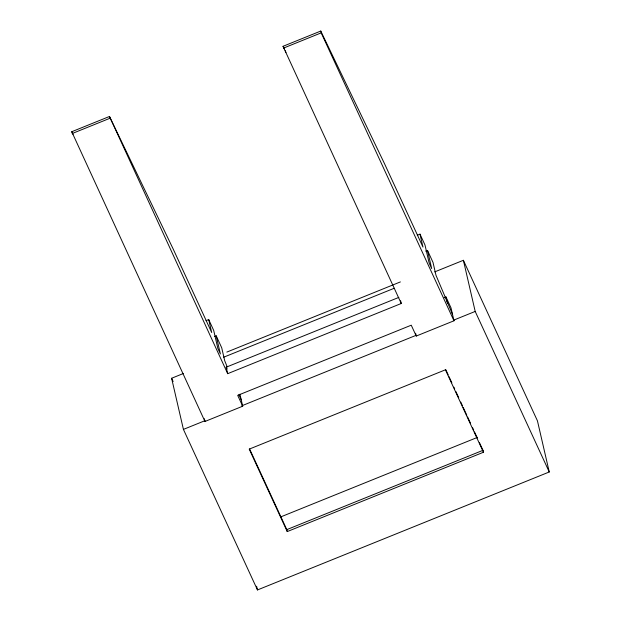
<?xml version="1.0" encoding="UTF-8"?>
<svg xmlns="http://www.w3.org/2000/svg" width="621" height="621" viewBox="0 0 621 621"><rect width="100%" height="100%" fill="white"/><g stroke="black" fill="none" stroke-linecap="round" stroke-linejoin="round"><path stroke-width="0.93" d="M239.923 394.195L242.695 406.212L204.969 421.473L71.749 131.73L109.482 116.476L173.166 248.99L211.691 332.522L208.703 319.574L206.009 320.661M109.482 116.476L227.69 373.671L401.244 303.498L283.036 46.303L320.77 31.05L384.453 163.564L422.979 247.096L419.99 234.148L417.289 235.235M72.168 133.546L109.901 118.293M283.455 48.12L321.189 32.866L320.77 31.05M214.408 336.574L216.209 335.845L221.713 347.776L224.701 360.723L227.216 366.887M425.695 251.148L427.489 250.418L432.992 262.349L435.989 275.297L452.492 314.319M226.836 352.091L400.39 281.918M434.661 271.905L463.39 260.292L537.444 420.844L549.251 471.983L257.474 589.95L183.42 429.398L171.613 378.259L183.288 373.539M223.684 357.207L394.265 288.245M227.69 373.671L226.191 367.197L398.853 297.389M444.194 297.723L445.994 296.993L450.993 307.845L453.982 320.785L416.256 336.046L411.249 325.194L237.696 395.367L242.695 406.212M183.42 429.398L204.969 420.689M241.779 405.808L415.946 335.387M453.656 320.141L475.197 311.431L463.39 260.292M280.607 516.959L477.603 437.316M482.998 450.31L483.448 452.251L287.251 531.576L286.801 529.635L482.998 450.31L479.358 442.416M226.191 367.197L227.139 368.89M283.036 46.303L284.294 48.919M285.132 50.666L285.97 52.405M71.749 131.73L73.006 134.346M475.197 311.431L549.251 471.983M419.99 234.148L424.989 244.992L429.173 263.118L431.68 268.544L427.489 250.418M321.189 32.866L453.982 320.785M445.777 369.619L448.207 374.882M449.014 376.637L451.847 382.777M453.873 387.162L454.681 388.917M455.892 391.548L458.725 397.688M460.751 402.066L462.366 405.575M463.173 407.329L466.813 415.224M467.629 416.978L470.454 423.118M472.48 427.504L473.691 430.136M474.498 431.89L477.332 438.03M483.448 452.251L445.42 369.805L249.223 449.13L287.251 531.576M208.703 319.574L213.702 330.419L217.886 348.544L220.393 353.97L216.209 335.845M238.891 394.731L241.204 399.738M249.588 448.944L286.801 529.635M171.613 378.259L173.135 381.55M445.994 296.993L447.485 303.467M415.612 333.267L416.256 336.046M400.607 300.727L401.244 303.498M256.613 586.232L257.474 589.95M204.325 418.694L204.969 421.473"/></g></svg>
